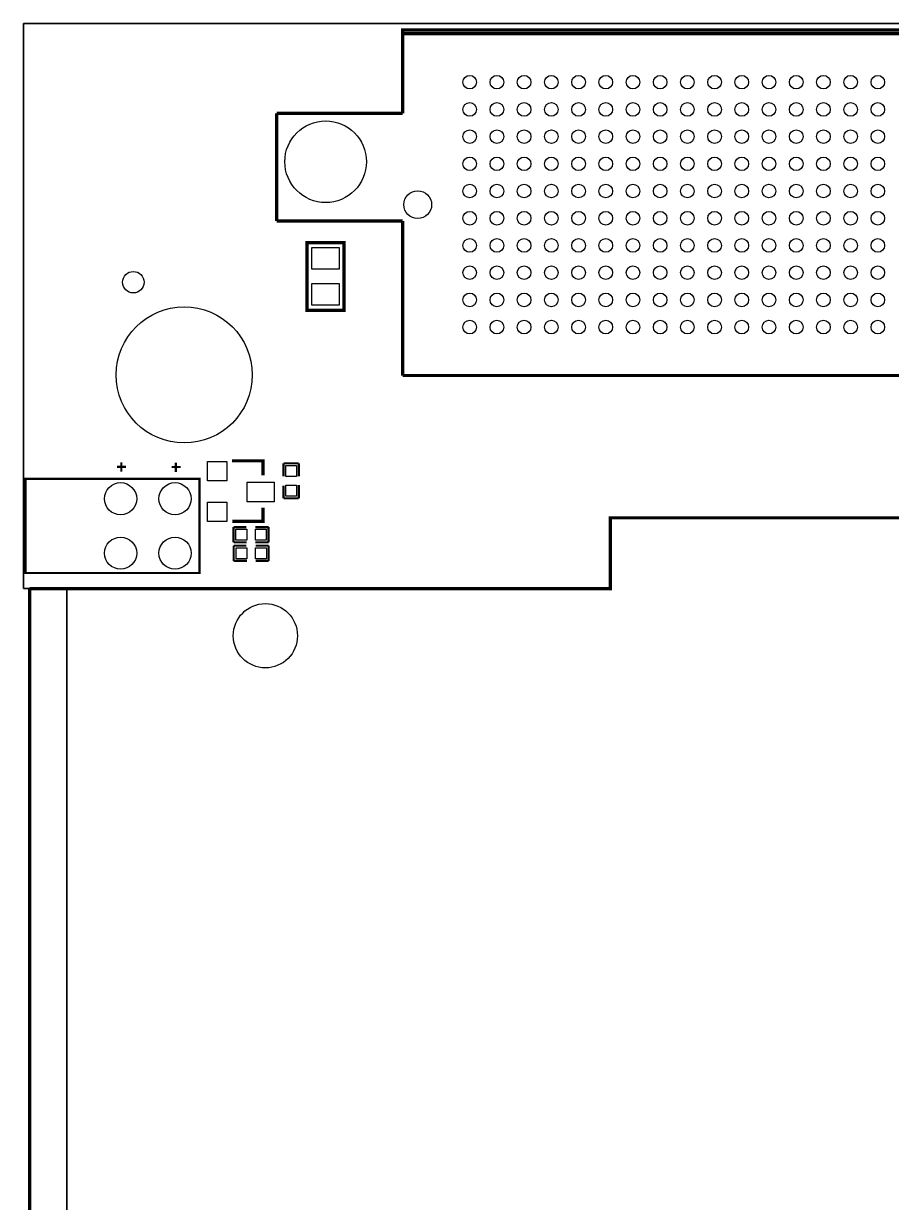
# Model space of a CAD drawing. Extents: x -92 to 136, y -31 to 80.
# Drawn here: x -91.8 to -51.3, y 24.8 to 79.8 of the extents above; entities that cross this region are included whole.
import ezdxf

# ---------------------------------------------------------------- set-up
doc = ezdxf.new("R2010")
doc.units = 0
for name, color, linetype in [('BG_OUTLINE', 254, 'CONTINUOUS'), ('PG_SILKSCREEN_TOP', 85, 'CONTINUOUS'), ('PIN_TOP', 1, 'CONTINUOUS')]:
    doc.layers.add(name, color=color, linetype=linetype)

msp = doc.modelspace()

# ---------------------------------------------------------------- linework, layer by layer
at = {"layer": 'BG_OUTLINE'}
for points in [[(-91.76512, 79.8195), (98.22688, 79.8195)], [(-91.76512, 53.44922), (-91.76512, 79.8195)], [(-89.74582, 53.44922), (-91.76512, 53.44922)], [(-89.74582, -7.54888), (-89.74582, 53.44922)]]:
    msp.add_lwpolyline(points, dxfattribs=at)
msp.add_lwpolyline([(98.22688, 79.8195), (-91.76512, 79.8195), (-91.76512, 53.44922), (-89.74582, 53.44922), (-89.74582, -7.54888), (-91.76512, -7.54888), (-91.76512, -26.8351), (-76.76134, -26.8351), (-76.76134, -18.5801), (-58.42254, -18.5801), (-58.42254, -26.8351), (-50.42154, -26.8351), (-50.42154, -20.4089, -1.000227), (-46.76394, -20.4089), (-46.76394, -30.8229), (-46.25594, -31.3309), (-36.08324, -31.3309), (-35.57524, -30.8229), (-35.57524, -23.876, -1.000436), (-33.67024, -23.876), (-33.67024, -30.8229), (-33.16224, -31.3309), (37.0459, -31.3309)], format="xyb", dxfattribs=at)
at = {"layer": 'PG_SILKSCREEN_TOP'}
for points, const_width in [([(-18.28546, 76.28636), (-18.28546, 79.52232), (-74.06386, 79.52232), (-74.06386, 79.34452), (-18.28546, 79.34452)], 0.1524), ([(-74.06386, 79.34452), (-74.06386, 75.63104)], 0.1524), ([(-79.95412, 75.63104), (-79.95412, 70.60692)], 0.1524), ([(-74.06386, 75.63104), (-79.95412, 75.63104)], 0.1524), ([(-79.95412, 70.60692), (-74.06386, 70.60692)], 0.1524), ([(-74.06386, 70.60692), (-74.06386, 63.39332)], 0.1524), ([(-78.53172, 66.44132), (-76.80452, 66.44132), (-76.80452, 69.596), (-78.53172, 69.596), (-78.53172, 66.44132)], 0.1524), ([(-74.06386, 63.39332), (-18.28546, 63.39332)], 0.1524), ([(-80.59166, 58.72734), (-80.59166, 59.41314), (-82.03946, 59.41314)], 0.1524), ([(-87.39632, 59.13374), (-86.98738, 59.13374)], 0.09906), ([(-87.20582, 59.34202), (-87.20582, 58.9026)], 0.09906), ([(-84.84616, 59.12358), (-84.43722, 59.12358)], 0.09906), ([(-84.65566, 59.33186), (-84.65566, 58.89244)], 0.09906), ([(-79.629, 59.2963), (-79.629, 58.6867)], 0.1016), ([(-78.9178, 59.2963), (-79.629, 59.2963)], 0.1016), ([(-78.9178, 59.2963), (-78.9178, 58.6867)], 0.1016), ([(-87.2363, 54.17312), (-91.67622, 54.17312), (-91.67622, 58.5724), (-83.55584, 58.5724), (-83.55584, 54.17312), (-87.2363, 54.17312)], 0.09906), ([(-78.9178, 58.27776), (-78.9178, 57.66816)], 0.1016), ([(-79.629, 57.66816), (-79.629, 58.25236)], 0.1016), ([(-80.59166, 57.22874), (-80.59166, 56.59374), (-82.01406, 56.59374)], 0.1524), ([(-78.9178, 57.66308), (-79.629, 57.66308)], 0.1016), ([(-81.96326, 55.60568), (-81.96326, 56.31688)], 0.1016), ([(-81.95818, 56.31688), (-81.37398, 56.31688)], 0.1016), ([(-80.33004, 56.31688), (-80.93964, 56.31688)], 0.1016), ([(-80.33004, 55.60568), (-80.33004, 56.31688)], 0.1016), ([(-81.34858, 55.60568), (-81.95818, 55.60568)], 0.1016), ([(-80.33004, 55.60568), (-80.93964, 55.60568)], 0.1016), ([(-81.95564, 54.74208), (-81.95564, 55.45328)], 0.1016), ([(-81.95056, 55.45328), (-81.36636, 55.45328)], 0.1016), ([(-80.32242, 55.45328), (-80.93202, 55.45328)], 0.1016), ([(-80.32242, 54.74208), (-80.32242, 55.45328)], 0.1016), ([(-81.34096, 54.74208), (-81.95056, 54.74208)], 0.1016), ([(-80.32242, 54.74208), (-80.93202, 54.74208)], 0.1016), ([(-91.4781, -7.539736), (-91.4781, 53.410104)], 0.1524)]:
    msp.add_lwpolyline(points, dxfattribs=dict(at, const_width=const_width))
at = {"layer": 'PG_SILKSCREEN_TOP', "const_width": 0.1524}
msp.add_lwpolyline([(-91.4781, -7.549896), (-80.97774, -7.549896, -0.414214), (-79.97952, -8.548116), (-79.97952, -9.650476), (-70.17766, -9.650476, -0.414214), (-69.17944, -10.648696), (-69.17944, -12.251436), (-14.97838, -12.251436), (-14.97838, 56.750204), (-64.37884, 56.750204), (-64.37884, 53.448204), (-91.4781, 53.448204)], format="xyb", dxfattribs=at)
at = {"layer": 'PIN_TOP'}
for points in [[(-78.30312, 69.3674), (-77.03312, 69.3674), (-77.03312, 68.3514), (-78.30312, 68.3514)], [(-78.30312, 67.68592), (-77.03312, 67.68592), (-77.03312, 66.66992), (-78.30312, 66.66992)], [(-83.17992, 59.3852), (-82.2706, 59.3852), (-82.2706, 58.47588), (-83.17992, 58.47588)], [(-79.5274, 59.19216), (-79.0194, 59.19216), (-79.0194, 58.68416), (-79.5274, 58.68416)], [(-81.3308, 58.41492), (-80.0608, 58.41492), (-80.0608, 57.5056), (-81.3308, 57.5056)], [(-79.5274, 58.27776), (-79.0194, 58.27776), (-79.0194, 57.76976), (-79.5274, 57.76976)], [(-83.17992, 57.48528), (-82.2706, 57.48528), (-82.2706, 56.57596), (-83.17992, 56.57596)], [(-81.34858, 56.21528), (-81.34858, 55.70728), (-81.85658, 55.70728), (-81.85658, 56.21528)], [(-80.43418, 56.21528), (-80.43418, 55.70728), (-80.94218, 55.70728), (-80.94218, 56.21528)], [(-81.34096, 55.35168), (-81.34096, 54.84368), (-81.84896, 54.84368), (-81.84896, 55.35168)], [(-80.42656, 55.35168), (-80.42656, 54.84368), (-80.93456, 54.84368), (-80.93456, 55.35168)]]:
    msp.add_lwpolyline(points, close=True, dxfattribs=at)
for centre, radius in [((-70.93966, 77.08392), 0.3175), ((-69.66966, 77.08392), 0.3175), ((-68.39966, 77.08392), 0.3175), ((-67.12966, 77.08392), 0.3175), ((-65.85966, 77.08392), 0.3175), ((-64.58966, 77.08392), 0.3175), ((-63.31966, 77.08392), 0.3175), ((-62.04966, 77.08392), 0.3175), ((-60.77966, 77.08392), 0.3175), ((-59.50966, 77.08392), 0.3175), ((-58.23966, 77.08392), 0.3175), ((-56.96966, 77.08392), 0.3175), ((-55.69966, 77.08392), 0.3175), ((-54.42966, 77.08392), 0.3175), ((-53.15966, 77.08392), 0.3175), ((-51.88966, 77.08392), 0.3175), ((-70.93966, 75.81392), 0.3175), ((-69.66966, 75.81392), 0.3175), ((-68.39966, 75.81392), 0.3175), ((-67.12966, 75.81392), 0.3175), ((-65.85966, 75.81392), 0.3175), ((-64.58966, 75.81392), 0.3175), ((-63.31966, 75.81392), 0.3175), ((-62.04966, 75.81392), 0.3175), ((-60.77966, 75.81392), 0.3175), ((-59.50966, 75.81392), 0.3175), ((-58.23966, 75.81392), 0.3175), ((-56.96966, 75.81392), 0.3175), ((-55.69966, 75.81392), 0.3175), ((-54.42966, 75.81392), 0.3175), ((-53.15966, 75.81392), 0.3175), ((-51.88966, 75.81392), 0.3175), ((-77.66558, 73.37044), 1.905), ((-70.93966, 74.54392), 0.3175), ((-69.66966, 74.54392), 0.3175), ((-68.39966, 74.54392), 0.3175), ((-67.12966, 74.54392), 0.3175), ((-65.85966, 74.54392), 0.3175), ((-64.58966, 74.54392), 0.3175), ((-63.31966, 74.54392), 0.3175), ((-62.04966, 74.54392), 0.3175), ((-60.77966, 74.54392), 0.3175), ((-59.50966, 74.54392), 0.3175), ((-58.23966, 74.54392), 0.3175), ((-56.96966, 74.54392), 0.3175), ((-55.69966, 74.54392), 0.3175), ((-54.42966, 74.54392), 0.3175), ((-53.15966, 74.54392), 0.3175), ((-51.88966, 74.54392), 0.3175), ((-70.93966, 73.27392), 0.3175), ((-69.66966, 73.27392), 0.3175), ((-68.39966, 73.27392), 0.3175), ((-67.12966, 73.27392), 0.3175), ((-65.85966, 73.27392), 0.3175), ((-64.58966, 73.27392), 0.3175), ((-63.31966, 73.27392), 0.3175), ((-62.04966, 73.27392), 0.3175), ((-60.77966, 73.27392), 0.3175), ((-59.50966, 73.27392), 0.3175), ((-58.23966, 73.27392), 0.3175), ((-56.96966, 73.27392), 0.3175), ((-55.69966, 73.27392), 0.3175), ((-54.42966, 73.27392), 0.3175), ((-53.15966, 73.27392), 0.3175), ((-51.88966, 73.27392), 0.3175), ((-70.93966, 72.00392), 0.3175), ((-69.66966, 72.00392), 0.3175), ((-68.39966, 72.00392), 0.3175), ((-67.12966, 72.00392), 0.3175), ((-65.85966, 72.00392), 0.3175), ((-64.58966, 72.00392), 0.3175), ((-63.31966, 72.00392), 0.3175), ((-62.04966, 72.00392), 0.3175), ((-60.77966, 72.00392), 0.3175), ((-59.50966, 72.00392), 0.3175), ((-58.23966, 72.00392), 0.3175), ((-56.96966, 72.00392), 0.3175), ((-55.69966, 72.00392), 0.3175), ((-54.42966, 72.00392), 0.3175), ((-53.15966, 72.00392), 0.3175), ((-51.88966, 72.00392), 0.3175), ((-73.36536, 71.36892), 0.6477), ((-70.93966, 70.73392), 0.3175), ((-69.66966, 70.73392), 0.3175), ((-68.39966, 70.73392), 0.3175), ((-67.12966, 70.73392), 0.3175), ((-65.85966, 70.73392), 0.3175), ((-64.58966, 70.73392), 0.3175), ((-63.31966, 70.73392), 0.3175), ((-62.04966, 70.73392), 0.3175), ((-60.77966, 70.73392), 0.3175), ((-59.50966, 70.73392), 0.3175), ((-58.23966, 70.73392), 0.3175), ((-56.96966, 70.73392), 0.3175), ((-55.69966, 70.73392), 0.3175), ((-54.42966, 70.73392), 0.3175), ((-53.15966, 70.73392), 0.3175), ((-51.88966, 70.73392), 0.3175), ((-70.93966, 69.46392), 0.3175), ((-69.66966, 69.46392), 0.3175), ((-68.39966, 69.46392), 0.3175), ((-67.12966, 69.46392), 0.3175), ((-65.85966, 69.46392), 0.3175), ((-64.58966, 69.46392), 0.3175), ((-63.31966, 69.46392), 0.3175), ((-62.04966, 69.46392), 0.3175), ((-60.77966, 69.46392), 0.3175), ((-59.50966, 69.46392), 0.3175), ((-58.23966, 69.46392), 0.3175), ((-56.96966, 69.46392), 0.3175), ((-55.69966, 69.46392), 0.3175), ((-54.42966, 69.46392), 0.3175), ((-53.15966, 69.46392), 0.3175), ((-51.88966, 69.46392), 0.3175), ((-86.64194, 67.74942), 0.50038), ((-70.93966, 68.19392), 0.3175), ((-69.66966, 68.19392), 0.3175), ((-68.39966, 68.19392), 0.3175), ((-67.12966, 68.19392), 0.3175), ((-65.85966, 68.19392), 0.3175), ((-64.58966, 68.19392), 0.3175), ((-63.31966, 68.19392), 0.3175), ((-62.04966, 68.19392), 0.3175), ((-60.77966, 68.19392), 0.3175), ((-59.50966, 68.19392), 0.3175), ((-58.23966, 68.19392), 0.3175), ((-56.96966, 68.19392), 0.3175), ((-55.69966, 68.19392), 0.3175), ((-54.42966, 68.19392), 0.3175), ((-53.15966, 68.19392), 0.3175), ((-51.88966, 68.19392), 0.3175), ((-70.93966, 66.92392), 0.3175), ((-69.66966, 66.92392), 0.3175), ((-68.39966, 66.92392), 0.3175), ((-67.12966, 66.92392), 0.3175), ((-65.85966, 66.92392), 0.3175), ((-64.58966, 66.92392), 0.3175), ((-63.31966, 66.92392), 0.3175), ((-62.04966, 66.92392), 0.3175), ((-60.77966, 66.92392), 0.3175), ((-59.50966, 66.92392), 0.3175), ((-58.23966, 66.92392), 0.3175), ((-56.96966, 66.92392), 0.3175), ((-55.69966, 66.92392), 0.3175), ((-54.42966, 66.92392), 0.3175), ((-53.15966, 66.92392), 0.3175), ((-51.88966, 66.92392), 0.3175), ((-84.265008, 63.420752), 3.175), ((-70.93966, 65.65392), 0.3175), ((-69.66966, 65.65392), 0.3175), ((-68.39966, 65.65392), 0.3175), ((-67.12966, 65.65392), 0.3175), ((-65.85966, 65.65392), 0.3175), ((-64.58966, 65.65392), 0.3175), ((-63.31966, 65.65392), 0.3175), ((-62.04966, 65.65392), 0.3175), ((-60.77966, 65.65392), 0.3175), ((-59.50966, 65.65392), 0.3175), ((-58.23966, 65.65392), 0.3175), ((-56.96966, 65.65392), 0.3175), ((-55.69966, 65.65392), 0.3175), ((-54.42966, 65.65392), 0.3175), ((-53.15966, 65.65392), 0.3175), ((-51.88966, 65.65392), 0.3175), ((-87.2363, 57.64276), 0.75057), ((-84.6963, 57.64276), 0.75057), ((-87.2363, 55.10276), 0.75057), ((-84.6963, 55.10276), 0.75057), ((-80.47736, 51.248564), 1.4986)]:
    msp.add_circle(centre, radius, dxfattribs=at)

doc.saveas('drawing.dxf')
